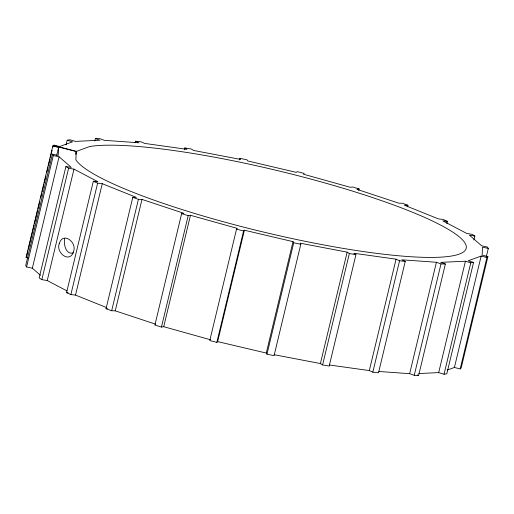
<?xml version="1.0" encoding="UTF-8"?>
<svg xmlns="http://www.w3.org/2000/svg" width="514" height="514" viewBox="0 0 514 514"><rect width="100%" height="100%" fill="white"/><g stroke="black" fill="none" stroke-linecap="round" stroke-linejoin="round"><path stroke-width="0.77" d="M28.251 257.957L26.092 257.398L52.839 146.002L58.596 147.479L58.217 155.421L52.447 154.194L25.7 265.59L26.574 266.965L32.343 268.199L40.49 275.286M52.839 146.002L53.212 145.648L76.265 151.572L75.866 159.783A201.411 31.508 13.5 0 0 359.498 250.98A201.411 31.508 13.5 0 0 403.908 208.832A201.411 31.508 13.5 0 0 89.905 146.464L76.509 151.341L53.456 145.417L53.083 146.972M64.719 238.522C63.37 243.983 65.85 255.252 73.431 252.843M26.651 256.268L27.962 250.819M28.334 249.258L34.13 225.106M34.509 223.551L37.689 210.31M38.062 208.748L39.745 201.739M40.677 197.845L41.801 193.168M42.174 191.613L43.857 184.597M44.23 183.042L45.913 176.032M46.851 172.132L47.975 167.461M48.348 165.9L50.031 158.89M50.404 157.335L52.087 150.319M26.574 266.965L53.321 155.562L52.447 154.194M56.726 155.267L58.596 147.479M32.343 268.199L59.091 156.796L53.321 155.562M66.062 144.877L67.186 140.2L69.962 139.769L75.314 141.395L99.96 140.232L95.373 138.568L94.814 140.907M59.091 156.796L71.305 167.429L65.914 166.53L39.173 277.933L41.846 279.648L47.237 280.548L66.987 290.924M41.846 279.648L68.593 168.245L65.914 166.53M75.892 153.127L76.265 151.572M75.764 154.444L76.509 151.341M47.237 280.548L73.977 169.145L68.593 168.245M106.655 307.597L75.507 295.087L70.868 294.58L66.576 292.639L93.323 181.236L97.962 181.744L73.977 169.145M70.868 294.58L97.615 183.183L93.323 181.236M75.507 295.087L102.254 183.684L97.615 183.183M135.118 142.77L135.49 141.209L141.183 141.832L144.685 143.419L186.987 149.349L184.802 147.948L184.43 149.51M155.633 324.199L115.239 310.829L111.666 310.752L106.045 308.715L132.792 197.312L136.364 197.389L102.254 183.684M111.666 310.752L138.407 199.348L141.986 199.426L183.903 213.304L181.635 213.657L154.894 325.06L161.454 327.052L163.722 326.698L210.592 339.799M115.239 310.829L141.986 199.426M161.454 327.052L188.201 215.649L190.469 215.295L237.333 228.396L236.53 229.16L209.783 340.564L216.844 342.375L217.647 341.611L244.394 230.214L293.019 241.644L293.732 242.769L300.806 244.278L274.058 355.682L266.984 354.172L266.271 353.047L217.647 341.611M163.722 326.698L190.469 215.295M239.569 159.88L239.942 158.318L247.016 159.828L247.729 160.953L296.353 172.389L297.156 171.625L304.217 173.436L303.408 174.201L350.278 187.302L352.546 186.948L359.106 188.94L358.733 190.501M216.844 342.375L243.591 230.979L244.394 230.214M266.271 353.047L293.019 241.644M266.984 354.172L293.732 242.769M329.365 364.979L369.315 370.581L372.817 372.168L378.51 372.791L405.25 261.388L399.564 260.765L396.063 259.178L353.76 253.248L355.945 254.648L329.198 366.052L322.593 364.946L320.408 363.546L347.156 252.149L300.092 243.154L300.806 244.278M322.593 364.946L349.34 253.55L347.156 252.149M407.583 206.846L407.955 205.285L402.334 203.248L398.761 203.171L356.838 189.293L359.106 188.94M369.315 370.581L396.063 259.178M372.817 372.168L399.564 260.765M409.658 373.672L436.405 262.268L440.986 263.933L445.368 264.029L418.627 375.432L414.239 375.336L409.658 373.672L378.94 371.481M446.865 223.699L447.424 221.361L443.132 219.42L438.493 218.913L404.377 205.208L407.955 205.285M414.239 375.336L440.986 263.933M438.686 372.605L465.427 261.202L470.779 262.827L473.561 262.397L446.814 373.8L444.038 374.231L438.686 372.605L418.807 373.543M473.895 239.967L474.827 236.067L472.154 234.352L466.763 233.452L442.785 220.853L447.424 221.361M444.038 374.231L470.779 262.827M447.219 370.074L454.415 367.459L481.162 256.056L486.919 257.533L487.908 256.602L482.145 255.117L482.53 247.176L488.3 248.41L486.244 256.974M454.415 367.459L460.178 368.936L486.919 257.533M487.908 256.602L461.161 367.998L460.178 368.936M53.456 145.417L53.822 145.064L59.585 146.541L72.538 141.832L67.186 140.2M26.092 257.398L26.465 257.051M481.162 256.056L468.209 260.771L473.561 262.397M465.427 261.202L440.787 262.365L445.368 264.029M95.373 138.568L99.761 138.664L104.342 140.328L138.998 142.796L135.49 141.209M106.045 308.715L107.477 308.747M436.405 262.268L401.749 259.801L405.25 261.388M66.576 292.639L68.124 292.807M184.802 147.948L191.407 149.054L193.592 150.454L240.655 159.443L239.942 158.318M474.827 236.067L469.443 235.168L481.657 245.801L487.426 247.035L488.3 248.41M349.34 253.55L355.945 254.648M274.129 354.705L320.408 363.546M236.53 229.16L243.591 230.979M181.635 213.657L188.201 215.649M132.792 197.312L138.407 199.348M417.317 374.957L418.627 375.432M59.2 243.764C55.795 252.959 70.02 263.933 73.637 251.346C77.042 242.152 62.817 231.178 59.2 243.764"/></g></svg>
